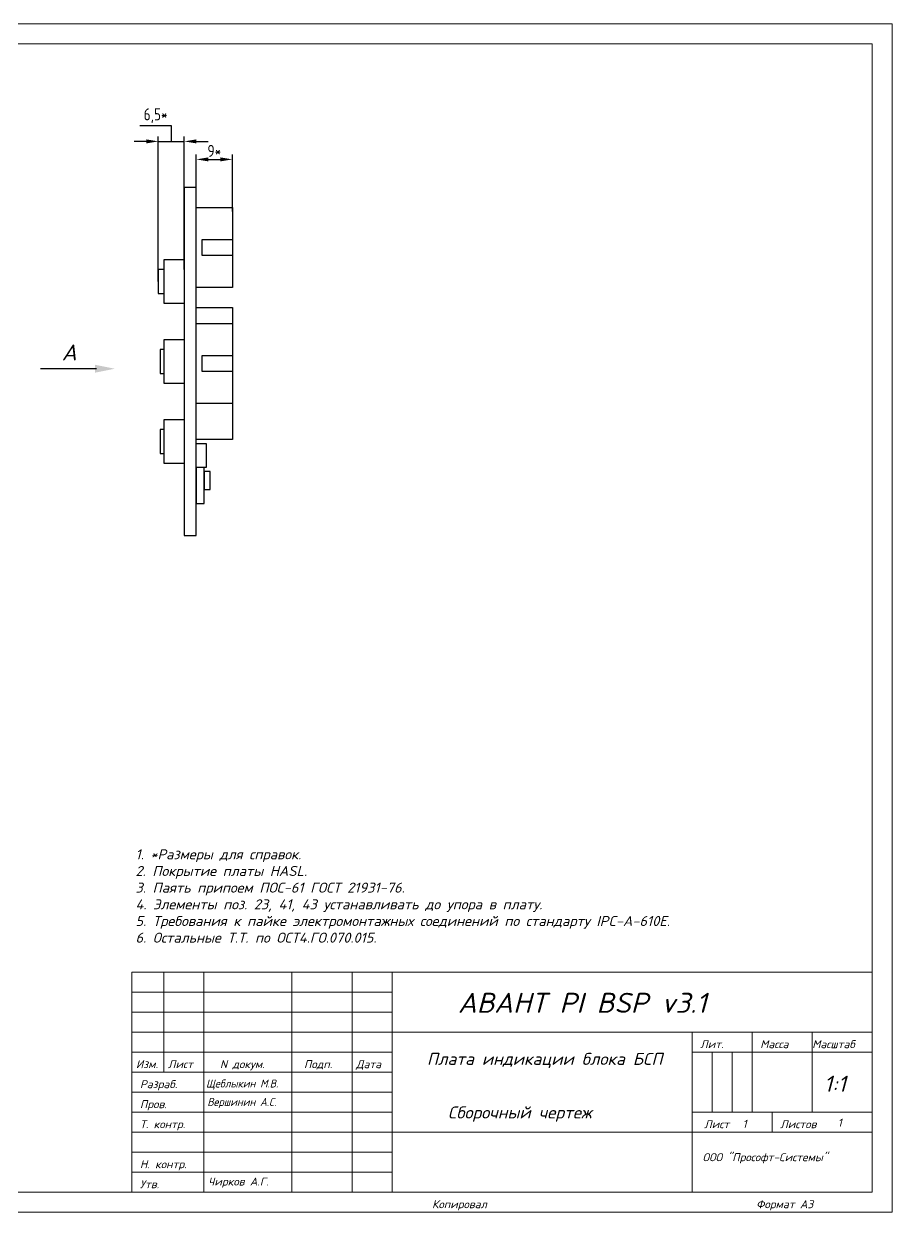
# Model space of a CAD drawing. Extents: x 24 to 880, y 1 to 306.
# Drawn here: x 228.4 to 445.4, y 7.9 to 304.9 of the extents above; entities that cross this region are included whole.
import ezdxf

# ---------------------------------------------------------------- set-up
doc = ezdxf.new("R2010")
doc.units = 0
doc.header["$MEASUREMENT"] = 0
doc.layers.add('BOARD', color=7, linetype='Continuous')
doc.layers.add('РАЗМЕРЫ', color=3, linetype='Continuous', lineweight=0)
doc.layers.add('РАМКА', color=7, linetype='Continuous', lineweight=0)
doc.styles.add('ADRF1', font='romans', dxfattribs={"oblique": 15})
doc.styles.add('ГОСТ 2.304', font='CS_Gost2304.shx')
doc.dimstyles.new('ГОСТ', dxfattribs={"dimscale": 0, "dimtxt": 3, "dimasz": 3, "dimexe": 1.25, "dimexo": 0, "dimtad": 1, "dimtoh": 1, "dimdec": 3, "dimtxsty": 'ГОСТ 2.304', "dimcen": 5, "dimadec": 3, "dimazin": 2, "dimtfac": 0.75, "dimtdec": 4, "dimtmove": 1, "dimatfit": 3, "dimfxl": 1, "dimtolj": 1, "dimarcsym": 0})

# ---------------------------------------------------------------- blocks, each defined once
blk = doc.blocks.new('РАМКА')
at = {"layer": 'РАМКА'}
for p, q in [((0, 297), (0, 0)), ((420, 297), (0, 297)), ((420, 0), (420, 297)), ((7, 172), (7, 292)), ((20, 292), (7, 292)), ((13, 172), (13, 292)), ((20, 292), (415, 292)), ((20, 5), (20, 292)), ((90, 278), (90, 292)), ((415, 292), (415, 5)), ((20, 278), (90, 278)), ((20, 232), (7, 232)), ((20, 172), (7, 172)), ((7, 5), (7, 150)), ((20, 150), (7, 150)), ((13, 5), (13, 150)), ((20, 115), (7, 115)), ((20, 90), (7, 90)), ((20, 65), (7, 65)), ((230, 60), (230, 5)), ((415, 60), (230, 60)), ((238, 60), (238, 35)), ((248, 60), (248, 5)), ((270, 60), (270, 5)), ((285, 60), (285, 5)), ((295, 60), (295, 5)), ((230, 55), (295, 55)), ((230, 50), (295, 50)), ((230, 45), (415, 45)), ((370, 45), (370, 5)), ((385, 45), (385, 25)), ((400, 45), (400, 25)), ((230, 40), (295, 40)), ((370, 40), (415, 40)), ((375, 40), (375, 25)), ((380, 40), (380, 25)), ((230, 35), (295, 35)), ((20, 30), (7, 30)), ((230, 30), (295, 30)), ((230, 25), (295, 25)), ((370, 25), (415, 25)), ((390, 25), (390, 20)), ((230, 20), (415, 20)), ((230, 15), (295, 15)), ((230, 10), (295, 10)), ((20, 5), (7, 5)), ((415, 5), (20, 5)), ((0, 0), (420, 0))]:
    blk.add_line(p, q, dxfattribs=at)
at = {"layer": 'РАМКА', "style": 'ADRF1', "oblique": 15}
for s, p in [('Перв. примен.', (12, 252)), ('Справ. N', (12, 197)), ('Подп. и дата', (12, 119)), ('Инв. N дубл.', (12, 92)), ('Взам. инв. N', (12, 66)), ('Подп. и дата', (12, 36)), ('Инв. N подл.', (12, 6))]:
    blk.add_text(s, height=2, rotation=90, dxfattribs=at).set_placement(p)
for s, p in [('Лит.', (372, 41)), ('Масса', (387, 41)), ('Масштаб', (400, 41)), ('Изм.', (231, 36)), ('Лист', (239, 36)), ('N докум.', (252, 36)), ('Подп.', (273, 36)), ('Дата', (286, 36)), ('Разраб.', (232, 31)), ('Пров.', (232, 26)), ('Т. контр.', (232, 21)), ('Лист', (373, 21)), ('Листов', (392, 21)), ('Н. контр.', (232, 11)), ('Утв.', (232, 6)), ('Копировал', (305, 1)), ('Формат A3', (386, 1))]:
    blk.add_text(s, height=2, dxfattribs=at).set_placement(p)
blk = doc.blocks.new('*D641')
at = {"layer": 'РАЗМЕРЫ', "color": 0, "lineweight": -2}
for p, q in [((257.4, 279.4875), (265.25, 279.4875)), ((265.25, 279.4875), (265.25, 275.5)), ((262, 240.5), (262, 276.75)), ((268.5, 243.5), (268.5, 276.75)), ((259, 275.5), (256, 275.5)), ((262, 275.5), (268.5, 275.5)), ((271.5, 275.5), (274.5, 275.5))]:
    blk.add_line(p, q, dxfattribs=at)
at = {"layer": 'РАЗМЕРЫ', "color": 0}
for points in [[(259, 275), (259, 276), (262, 275.5)], [(271.5, 276), (271.5, 275), (268.5, 275.5)]]:
    blk.add_solid(points, dxfattribs=at)
at = {"layer": 'РАЗМЕРЫ', "color": 0, "linetype": 'Continuous', "insert": (261.325, 281.9125), "char_height": 3, "attachment_point": 5, "style": 'ГОСТ 2.304'}
blk.add_mtext('\\A1;6,5*', dxfattribs=at)
blk = doc.blocks.new('*D642')
at = {"layer": 'РАЗМЕРЫ', "color": 0, "lineweight": -2}
for p, q in [((271.5, 263), (271.5, 272.25)), ((274.5, 271), (277.5, 271)), ((280.5, 258), (280.5, 272.25))]:
    blk.add_line(p, q, dxfattribs=at)
at = {"layer": 'РАЗМЕРЫ', "color": 0}
for points in [[(274.5, 271.5), (274.5, 270.5), (271.5, 271)], [(277.5, 270.5), (277.5, 271.5), (280.5, 271)]]:
    blk.add_solid(points, dxfattribs=at)
at = {"layer": 'РАЗМЕРЫ', "color": 0, "linetype": 'Continuous', "insert": (276, 273.125), "char_height": 3, "attachment_point": 5, "style": 'ГОСТ 2.304'}
blk.add_mtext('\\A1;9*', dxfattribs=at)

msp = doc.modelspace()

# ---------------------------------------------------------------- linework, layer by layer
at = {"layer": 'BOARD', "linetype": 'Continuous'}
msp.add_line((246.5914, 218.6491), (232.5914, 218.6491), dxfattribs=at)
at = {"layer": 'BOARD'}
for points in [[(268.5, 264), (268.5, 177), (271.5, 177), (271.5, 264)], [(271.5, 259), (280.5, 259), (280.5, 239), (271.5, 239)], [(271.5, 234), (280.5, 234), (280.5, 201), (271.5, 201)], [(271.5, 230), (280.5, 230), (280.5, 210), (271.5, 210)], [(274, 194), (271.5, 194), (271.5, 200), (274, 200)], [(271.5, 194), (271.5, 185), (273.5, 185), (273.5, 194)]]:
    msp.add_lwpolyline(points, close=True, dxfattribs=at)
at = {"layer": 'BOARD', "linetype": 'Continuous'}
for points in [[(273, 251), (280.5, 251), (280.5, 247), (273, 247)], [(268.5, 235), (263.5, 235), (263.5, 246), (268.5, 246)], [(263.5, 243.5), (262, 243.5), (262, 237.5), (263.5, 237.5)], [(268.5, 215), (263.5, 215), (263.5, 226), (268.5, 226)], [(263.5, 223.5), (262.5, 223.5), (262.5, 217.5), (263.5, 217.5)], [(273, 222), (280.5, 222), (280.5, 218), (273, 218)], [(268.5, 195), (263.5, 195), (263.5, 206), (268.5, 206)], [(263.5, 203.5), (262.5, 203.5), (262.5, 197.5), (263.5, 197.5)], [(273.5, 188.5), (275, 188.5), (275, 193), (273.5, 193)]]:
    msp.add_lwpolyline(points, close=True, dxfattribs=at)
at = {"layer": 'BOARD'}
msp.add_solid([(246.1597, 217.6917), (246.1597, 219.6917), (251.1597, 218.6917)], dxfattribs=at)

# ---------------------------------------------------------------- block references
at = {"layer": 'РАМКА'}
msp.add_blockref('РАМКА', (25.4035, 7.8965), dxfattribs=at)

# ---------------------------------------------------------------- texts
at = {"layer": 'BOARD', "linetype": 'Continuous', "attachment_point": 1, "style": 'ADRF1'}
for s, insert, char_height, width in [('A', (237.8569, 224.7594), 4, 8), ('1. *Размеры для справок.\\P2. Покрытие платы HASL.\\P3. Паять припоем ПОС-61 ГОСТ 21931-76.\\P4. Элементы поз. 23, 41, 43 устанавливать до упора в плату.\\P5. Требования к пайке электромонтажных соединений по стандарту IPC-A-610E.\\P6. Остальные Т.Т. по ОСТ4.ГО.070.015.', (256.3, 98.6), 2.5, 180.700783), ('\\pxqc;{\\H1.0714x;Плата индикации блока БСП}', (323.0924, 47.7115), 2.8, 70.927327), ('1:1', (428.3249, 42.008), 4, 8)]:
    msp.add_mtext(s, dxfattribs=dict(at, insert=insert, char_height=char_height, width=width))
at = {"layer": 'РАМКА', "style": 'ADRF1', "oblique": 15}
for s, height, p in [('АВАНТ PI BSP v3.1', 5, (336.8639, 57.7341)), ('Сборочный чертеж', 3, (334.361, 31.3301)), ('1', 2, (407.9905, 29)), ('1', 2, (431.7713, 29.2846)), ('ООО "Прософт-Системы"', 2, (398.0091, 20.6445)), ('Чирков А.Г.', 2, (274.47, 14.5632))]:
    msp.add_text(s, height=height, dxfattribs=at).set_placement(p)
at = {"layer": 'РАМКА', "style": 'ADRF1', "oblique": 15, "width": 0.9}
for s, p in [('Щеблыкин М.В.', (273.9137, 39.0632)), ('Вершинин А.С.', (274.2373, 34.4539))]:
    msp.add_text(s, height=2, dxfattribs=at).set_placement(p)

# ---------------------------------------------------------------- dimensions: what is measured, and where the dimension line sits
at = {"layer": 'РАЗМЕРЫ'}
for base, p1, p2, picture, middle in [((268.5, 275.5), (262, 240.5), (268.5, 243.5), '*D641', (264.625, 281.9125)), ((280.5, 271), (271.5, 263), (280.5, 258), '*D642', (276, 273.125))]:
    dim = msp.add_linear_dim(base=base, p1=p1, p2=p2, dimstyle='ГОСТ', override={"dimscale": 1, "dimlfac": 1, "dimpost": '*', "dimtxsty": 'ГОСТ 2.304', "dimsah": 1, "dimtolj": 1}, dxfattribs=at)
    dim.commit()
    dim.dimension.update_dxf_attribs({"geometry": picture, "text_midpoint": middle})

doc.saveas('drawing.dxf')
